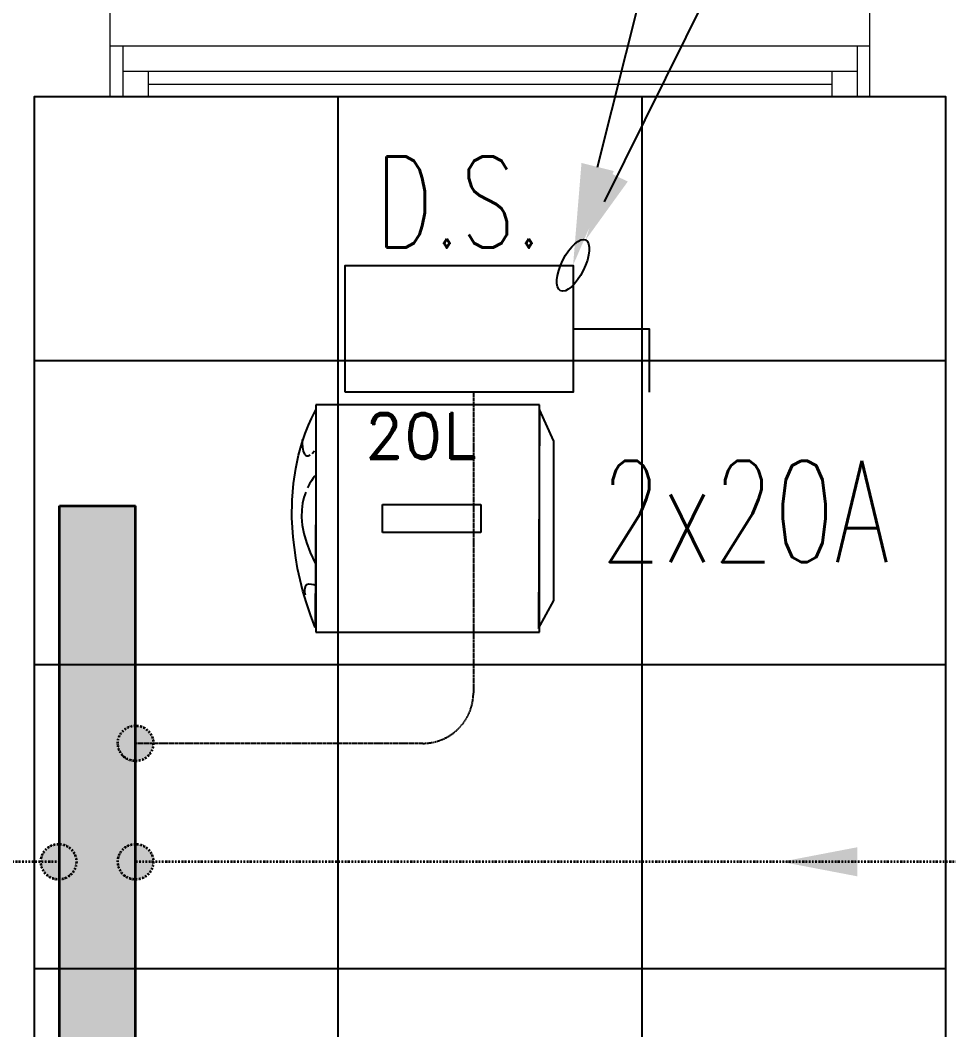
# Model space of a CAD drawing. Extents: x -178977 to 231842, y -29287 to 19916.
# Drawn here: x 23288 to 25121, y 6769 to 8761 of the extents above; entities that cross this region are included whole.
import ezdxf
from ezdxf import colors
from ezdxf.entities.mleader import LeaderData, LeaderLine
from ezdxf.enums import TextEntityAlignment as Align
from ezdxf.math import Vec2, Vec3

# ---------------------------------------------------------------- set-up
doc = ezdxf.new("R2010")
doc.units = 0
doc.header["$LTSCALE"] = 0.25
doc.linetypes.add('DASHDOT', pattern=[25.4, 12.7, -6.35, 0, -6.35])
doc.linetypes.add('HIDDEN', pattern=[9.525, 6.35, -3.175])
for name, color, linetype, lineweight in [('01-First Floor-FUR$0$Aluminum', 251, 'Continuous', 5), ('01-First Floor-FUR$0$Walls', 251, 'Continuous', 5), ('E-LITE-CIRC', 6, 'Continuous', 25), ('E-LITE-CLNG-CNDT', 6, 'DASHDOT', 35), ('E-POWR-CIRC-NUMB', 6, 'Continuous', 25), ('E-POWR-CLNG-CNDT', 6, 'DASHDOT', 35), ('E-POWR-CTRL-NUMB', 6, 'Continuous', 25), ('E-POWR-FLOR-CNDT', 6, 'HIDDEN', 25), ('E-POWR-FLOR-CNDT @ 100', 6, 'HIDDEN', 25), ('E-POWR-TEXT', 6, 'Continuous', 25), ('T-CABL-TRAY', 60, 'Continuous', 35)]:
    doc.layers.add(name, color=color, linetype=linetype, lineweight=lineweight)
for name, color, linetype in [('01-First Floor-FUR$0$FALSE CEILING', 251, 'Continuous'), ('CARTOUCHE', 254, 'Continuous'), ('E-POWR-IDEN', 101, 'Continuous'), ('e-powr-swch @ 100', 191, 'Continuous'), ('PW-ACCESSORIES', 253, 'Continuous')]:
    doc.layers.add(name, color=color, linetype=linetype)
doc.styles.add('DC_Elc_Romans', font='elc_romans.shx', dxfattribs={"width": 0.7})
doc.styles.add('DC_SIMPLEX', font='SIMPLEX.shx', dxfattribs={"width": 0.7})
doc.styles.add('ROMAND', font='romand.shx')

# ---------------------------------------------------------------- blocks, each defined once
blk = doc.blocks.new('01-First Floor-FUR')
at = {"layer": '01-First Floor-FUR$0$Aluminum'}
for p, q in [((24965.6, 8710), (23465.6, 8710)), ((23490.6, 8710), (23490.6, 8610)), ((24940.6, 8710), (24940.6, 8610)), ((24940.6, 8660), (23490.6, 8660)), ((23540.6, 8660), (23540.6, 8610)), ((24890.6, 8660), (24890.6, 8610)), ((23540.6, 8635), (24890.6, 8635)), ((24965.6, 8610), (23465.6, 8610))]:
    blk.add_line(p, q, dxfattribs=at)
at = {"layer": '01-First Floor-FUR$0$FALSE CEILING', "linetype": 'Continuous'}
for p, q in [((23915.6, -910), (23915.6, 8610)), ((24515.6, -910), (24515.6, 8610)), ((23315.6, 8090), (25115.6, 8090)), ((23315.6, 7490), (25115.6, 7490)), ((23315.6, 6890), (25115.6, 6890))]:
    blk.add_line(p, q, dxfattribs=at)
at = {"layer": '01-First Floor-FUR$0$FALSE CEILING'}
blk.add_lwpolyline([(23315.6, -910), (25115.6, -910), (25115.6, 8610), (23315.6, 8610)], close=True, dxfattribs=at)
at = {"layer": '01-First Floor-FUR$0$Walls'}
for p, q in [((23465.6, 8610), (23465.6, 8840)), ((24965.6, 8610), (24965.6, 8840)), ((23315.6, 8610), (23465.6, 8610)), ((23315.6, 6150), (23315.6, 8610)), ((24965.6, 8610), (25115.6, 8610)), ((25115.6, 6150), (25115.6, 8610))]:
    blk.add_line(p, q, dxfattribs=at)
blk = doc.blocks.new('*U50')
blk.add_lwpolyline([(-2.25, -2.5), (-2.25, 0), (2.25, 0), (2.25, -2.5)], close=True)
blk.add_lwpolyline([(2.25, -1.25), (3.75, -1.25), (3.75, -2.5)])
at = {"layer": 'E-POWR-CIRC-NUMB', "style": 'DC_SIMPLEX', "width": 0.7, "flags": 8}
blk.add_attdef('CIRCUIT', (4.233, 3.688), '', height=2, rotation=360, dxfattribs=at)
at = {"layer": 'E-POWR-CTRL-NUMB', "style": 'DC_SIMPLEX', "width": 0.7, "flags": 8}
blk.add_attdef('AMPER', text='', height=2, rotation=360, dxfattribs=at).set_placement((4.233, 1.25), align=Align.MIDDLE_LEFT)
at = {"layer": 'E-POWR-IDEN', "style": 'DC_SIMPLEX', "width": 0.7, "flags": 8}
blk.add_attdef('TYPE', text='', height=1.8, rotation=180, dxfattribs=at).set_placement((0, -1.25), align=Align.MIDDLE_CENTER)
blk = doc.blocks.new('ARR0W')
at = {"color": 45}
blk.add_ellipse((0, 0), major_axis=(0.4, 0), ratio=0.4, dxfattribs=at)
at = {"color": 45, "ltscale": 0.5}
blk.add_solid([(-1.4, 0.167), (-0.4, 0), (-1.4, -0.167)], dxfattribs=at)
blk = doc.blocks.new('*U85')
blk.add_hatch(color=256).paths.add_polyline_path([(0, 0.287), (-1.5, 0), (0, -0.287)])
blk = doc.blocks.new('*U218')
at = {"lineweight": 0}
h = blk.add_hatch(dxfattribs=at)
h.set_pattern_fill('HEX', color=253, scale=8, angle=180, style=0)
h.set_pattern_definition([(180, (-15414.8, -2e-10), (6e-13, -43.99409), [25.4, -50.8]), (300, (-15414.8, -2e-10), (38.1, 21.99705), [25.4, -50.8]), (240, (-15440.2, -2e-10), (38.1, -21.99705), [25.4, -50.8])])
h.paths.add_polyline_path([(-8713.2, 150), (-8713.2, 0), (0, 0), (0, 150)])
at = {"color": 0}
for p, q in [((0, 150), (-8713.2, 150)), ((-8713.2, 0), (-8713.2, 150)), ((0, 0), (-8713.2, 0))]:
    blk.add_line(p, q, dxfattribs=at)
blk = doc.blocks.new('EWHTOP VIEW80')
for p, q in [((47031.9, -910691.6), (46590.9, -910691.6)), ((46590.9, -910691.6), (46590.9, -911140.2)), ((47031.9, -911140.2), (47031.9, -910691.6)), ((46581.9, -910719), (46586.3, -910709.6)), ((46586.3, -910709.6), (46589.9, -910703.7)), ((46589.9, -910703.7), (46590.9, -910701.9)), ((46590.9, -910701.9), (46590.9, -910860.4)), ((47031.9, -910701), (47030.5, -911133.5)), ((47060.6, -910763.9), (47031.9, -910701)), ((46569.3, -910748.2), (46576, -910732)), ((46576, -910732), (46581.9, -910719)), ((46563, -910768.4), (46569.3, -910748.2)), ((46556.2, -910791.3), (46563, -910768.4)), ((46563.9, -910760.3), (46563.9, -910762.6)), ((46563.9, -910762.6), (46563.9, -910767.9)), ((46563.9, -910767.9), (46564.3, -910775.6)), ((46564.3, -910775.6), (46565.7, -910783.2)), ((47060.6, -911077.8), (47060.6, -910763.9)), ((46550.9, -910817.8), (46556.2, -910791.3)), ((46565.7, -910783.2), (46568.4, -910789.5)), ((46568.4, -910789.5), (46570.2, -910791.3)), ((46570.2, -910791.3), (46572.9, -910792.2)), ((46572.9, -910792.2), (46575.6, -910792.2)), ((46575.6, -910792.2), (46579.2, -910790.8)), ((46583.2, -910787.7), (46587.7, -910782.8)), ((46546.4, -910847), (46550.9, -910817.8)), ((46585.5, -910836.6), (46581.9, -910841.6)), ((46588.2, -910833.1), (46585.5, -910836.6)), ((46590.9, -910830.4), (46588.2, -910833.1)), ((46543.7, -910879.8), (46546.4, -910847)), ((46578.3, -910847.9), (46574.2, -910855.5)), ((46581.9, -910841.6), (46578.3, -910847.9)), ((46567, -910874.8), (46564.3, -910886.1)), ((46570.6, -910864.5), (46567, -910874.8)), ((46590.9, -910860.4), (46589.5, -911131.3)), ((46543.2, -910914.8), (46543.7, -910879.8)), ((46564.3, -910886.1), (46563, -910899.1)), ((46722, -910943.5), (46722, -910888.3)), ((46722, -910888.3), (46916.4, -910888.3)), ((46916.4, -910888.3), (46916.4, -910943.5)), ((46545.5, -910953), (46543.2, -910914.8)), ((46563, -910899.1), (46562.5, -910913.5)), ((46562.5, -910913.5), (46563.9, -910929.2)), ((46563.9, -910929.2), (46566.6, -910945.8)), ((46550.9, -910993.8), (46545.5, -910953)), ((46566.6, -910945.8), (46572, -910963.7)), ((46916.4, -910943.5), (46722, -910943.5)), ((46572, -910963.7), (46579.2, -910983.1)), ((46554.5, -911014.9), (46550.9, -910993.8)), ((46579.2, -910983.1), (46589.5, -911004.2)), ((46559.4, -911036.9), (46554.5, -911014.9)), ((46565.2, -911059.4), (46559.4, -911036.9)), ((46569.3, -911050.9), (46568.4, -911057.2)), ((46572.4, -911047.3), (46569.3, -911050.9)), ((46576.9, -911045.9), (46572.4, -911047.3)), ((46581.9, -911046.4), (46576.9, -911045.9)), ((46586.3, -911047.3), (46581.9, -911046.4)), ((46590.9, -911048.6), (46586.3, -911047.3)), ((46572, -911082.7), (46565.2, -911059.4)), ((46568.4, -911057.2), (46568.4, -911061.6)), ((46568.4, -911061.6), (46569.7, -911067)), ((46580.1, -911106.6), (46572, -911082.7)), ((47030.5, -911133.5), (47060.6, -911077.8)), ((46589.5, -911131.3), (46580.1, -911106.6)), ((46589.5, -911131.3), (46589.5, -911131.3)), ((47030.5, -911133.5), (47030.5, -911133.5)), ((46590.9, -911140.2), (47031.9, -911140.2))]:
    blk.add_line(p, q)
at = {"layer": 'CARTOUCHE', "insert": (46624.8, -910753.2), "char_height": 90, "attachment_point": 4, "style": 'ROMAND'}
blk.add_mtext(' 20L', dxfattribs=at)

msp = doc.modelspace()

# ---------------------------------------------------------------- hatches: boundary and pattern name
at = {"layer": 'E-POWR-CLNG-CNDT'}
h = msp.add_hatch(color=256, dxfattribs=at)
h.dxf.hatch_style = 1
h.paths.add_polyline_path([(23480.6, 7334.4, 1), (23550.6, 7334.4, 1)])
h = msp.add_hatch(color=256, dxfattribs=at)
h.dxf.hatch_style = 1
h.paths.add_polyline_path([(23328.6, 7100.7, 1), (23398.6, 7100.7, 1)])
h = msp.add_hatch(color=256, dxfattribs=at)
h.dxf.hatch_style = 1
h.paths.add_polyline_path([(23480.6, 7100.7, 1), (23550.6, 7100.7, 1)])

# ---------------------------------------------------------------- linework, layer by layer
at = {"layer": 'E-POWR-CLNG-CNDT', "elevation": 0}
for points in [[(23365.6, 7100.7), (23143.1, 7100.7)], [(25215.6, 7100.7), (23515.6, 7100.7)]]:
    msp.add_lwpolyline(points, dxfattribs=at)
at = {"layer": 'E-POWR-CLNG-CNDT'}
for centre in [(23515.6, 7334.4, 0), (23363.6, 7100.7, 0), (23515.6, 7100.7)]:
    msp.add_circle(centre, 35, dxfattribs=at)
at = {"layer": 'E-POWR-FLOR-CNDT', "elevation": 0}
msp.add_lwpolyline([(24182.6, 8027.7), (24182.6, 7434.4, -0.414214), (24082.6, 7334.4), (23515.6, 7334.4)], format="xyb", dxfattribs=at)

# ---------------------------------------------------------------- block references
at = {"layer": 'E-LITE-CLNG-CNDT'}
msp.add_blockref('01-First Floor-FUR', (0, 0), dxfattribs=at)
at = {"layer": 'E-POWR-FLOR-CNDT @ 100', "xscale": 100, "yscale": 100, "zscale": 100}
msp.add_blockref('*U85', (24940.6, 7100.7, 0), dxfattribs=at)
at = {"layer": 'e-powr-swch @ 100'}
ref = msp.add_blockref('*U50', (24154.4, 8277.7, 0), dxfattribs=dict(at, xscale=100, yscale=100, zscale=100))
ref.add_attrib('TYPE', 'D.S.', dxfattribs={"layer": 'E-POWR-IDEN', "height": 180, "rotation": 360, "style": 'DC_SIMPLEX', "width": 0.7, "flags": 8}).set_placement((24154.4, 8402.7, 0), align=Align.MIDDLE_CENTER)
ref.add_attrib('AMPER', '2x20A', dxfattribs={"layer": 'E-POWR-CTRL-NUMB', "height": 200, "rotation": 360, "style": 'DC_SIMPLEX', "width": 0.7, "flags": 8}).set_placement((24433.7, 7792.2, 0), align=Align.MIDDLE_LEFT)
at = {"layer": 'PW-ACCESSORIES', "linetype": 'Continuous'}
msp.add_blockref('EWHTOP VIEW80', (-22719.1, 918694.3, 14.8), dxfattribs=at)
at = {"layer": 'T-CABL-TRAY', "linetype": 'Continuous', "rotation": 270}
msp.add_blockref('*U218', (23365.6, -910), dxfattribs=at)

# ---------------------------------------------------------------- leaders
at = {"layer": 'E-LITE-CIRC'}
ml = msp.add_multileader_mtext('Standard', dxfattribs=at)
ml.set_content('{\\Fdc_el_romans|c0;\\W0.8;TO\\Fromans|c0; \\Fsimplex|c0;PP-F1/M2}', color=256, style='DC_SIMPLEX')
ml.set_leader_properties()
ml.set_arrow_properties(name='ARR0W')
ml.build(insert=Vec2(0, 0))
ml.multileader.update_dxf_attribs({"dogleg_length": 200, "arrow_head_size": 140, "scale": 100})
ctx = ml.context
ctx.base_point, ctx.scale, ctx.char_height, ctx.arrow_head_size, ctx.landing_gap_size, ctx.plane_origin, ctx.plane_x_axis, ctx.plane_y_axis = Vec3(25190.7, 9695.8, 14.8), 100, 200, 140, 140, Vec3(32212.4, 1210.6, 14.8), Vec3(1, 0.000001, 0), Vec3(-0.000001, 1, 0)
notes = []
notes.append((ctx, [(0, (1, 1, 0), (25081.9, 9695.8, 14.8), (1, 0.000001, 0), 108.8, [(0, [(24379.4, 8277.7, 14.8)], 0, [])])]))
ctx.mtext.insert, ctx.mtext.text_direction, ctx.mtext.rotation, ctx.mtext.flow_direction = Vec3(25330.7, 9829.1, 14.8), Vec3(1, 0.000001, 0), 0.000001, 5
at = {"layer": 'E-POWR-TEXT'}
ml = msp.add_multileader_mtext('Standard', dxfattribs=at)
ml.set_content('FOR WATER HEATER ', color=256, style='DC_Elc_Romans')
ml.set_leader_properties(color=45)
ml.build(insert=Vec2(0, 0))
ml.multileader.update_dxf_attribs({"dogleg_length": 2, "arrow_head_size": 200, "scale": 100})
ctx = ml.context
ctx.base_point, ctx.scale, ctx.char_height, ctx.arrow_head_size, ctx.landing_gap_size, ctx.plane_origin = Vec3(25042.6, 10591.4, 14.8), 100, 200, 200, 200, Vec3(22024, 9871.2, 14.8)
notes.append((ctx, [(0, (1, 1, 0), (24957.9, 10591.4, 14.8), (1, 0), 84.7, [(0, [(24379.4, 8277.7, 14.8)], 0, [])])]))
ctx.mtext.insert, ctx.mtext.flow_direction = Vec3(25242.6, 10691.4, 14.8), 5
for ctx, leaders in notes:
    for number, flags, end, landing, length, lines in leaders:
        leader = LeaderData()
        leader.index, (leader.has_last_leader_line, leader.has_dogleg_vector, leader.attachment_direction) = number, flags
        leader.last_leader_point, leader.dogleg_vector, leader.dogleg_length = Vec3(end), Vec3(landing), length
        for number, points, colour, breaks in lines:
            line = LeaderLine()
            line.index, line.vertices, line.color, line.breaks = number, Vec3.list(points), colors.encode_raw_color(colour), breaks
            leader.lines.append(line)
        ctx.leaders.append(leader)

doc.saveas('drawing.dxf')
